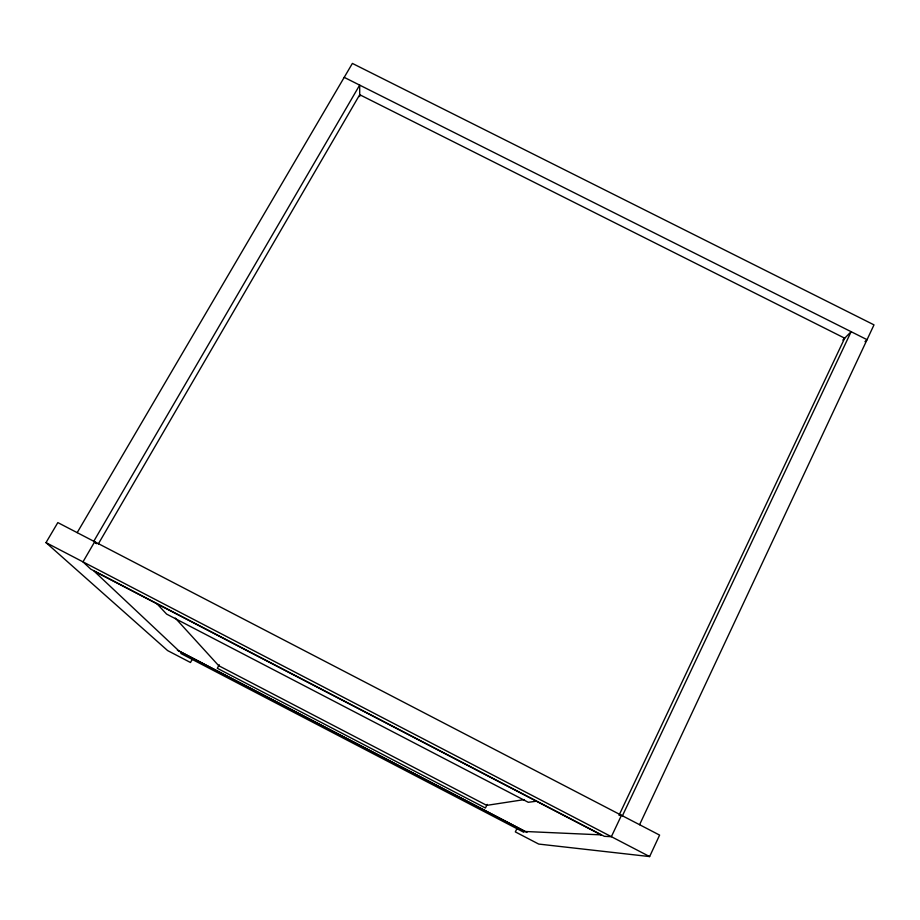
<?xml version="1.0" encoding="UTF-8"?>
<svg xmlns="http://www.w3.org/2000/svg" width="920" height="920" viewBox="0 0 920 920"><rect width="100%" height="100%" fill="white"/><g stroke="black" fill="none" stroke-linecap="round" stroke-linejoin="round"><path stroke-width="1.38" d="M517.074 828.31L515.327 831.887L538.683 844.065L649.623 856.577L659.606 835.107L57.833 522.594L46 542.627L167.612 650.578L190.486 662.504L192.406 659.065M639.572 824.711L874 324.863L352.383 63.422L77.188 532.645M622.426 815.798L851.126 331.695L842.823 340.089M619.344 814.625L844.698 338.192L359.72 94.714L98.29 543.996M487.22 804.379L485.426 808.013L217.315 668.288L219.259 664.757M864.984 341.665L867.054 339.687L344.218 77.36M524.446 799.583L486.737 805.368L218.73 665.712L175.306 618.079M536.406 801.216L528.287 802.297L166.612 614.1L157.044 603.865M619.056 815.396L621.471 815.304L611.374 836.682L604.371 836.337L90.781 569.158L82.984 561.867L94.702 541.742L96.565 543.697M46 542.627L649.623 856.577M177.376 650.233L526.976 832.473M180.837 653.476L523.905 832.312M95.76 543.341L93.782 541.27L359.674 85.111L359.72 96.588M601.082 834.865L525.32 831.496L178.963 650.946L94.035 571.09L601.082 834.865"/></g></svg>
